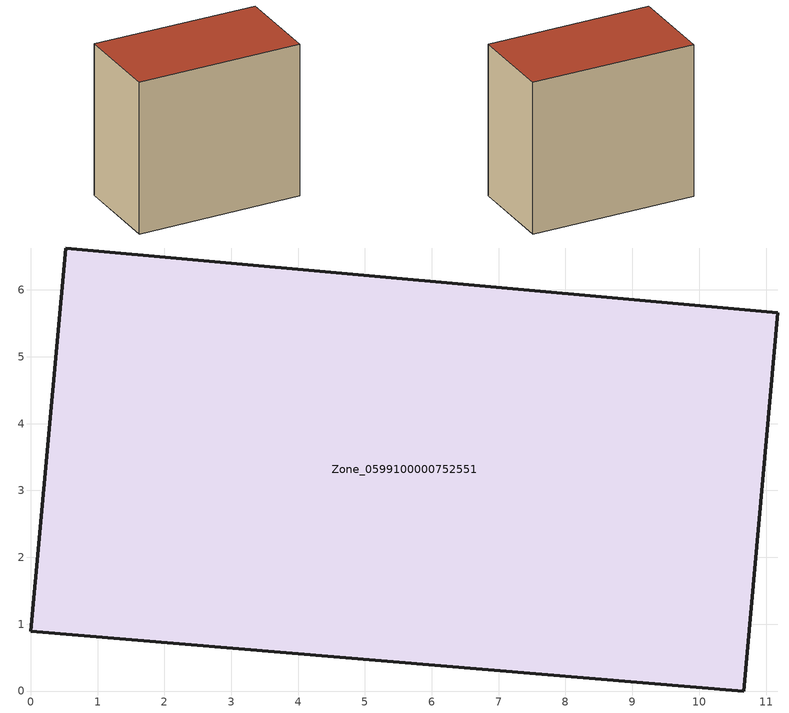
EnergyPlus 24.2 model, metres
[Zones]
Zone_0599100000752551
 floor ground (C_G): 0.52,6.63 11.18,5.66 10.67,0 0,0.89 z0
 wall outside (C_F): 11.18,5.66 0.52,6.63 0,0.89 10.67,0 11.18,5.66 z0:10.02
 roof outside (C_R): 0,0.89 10.67,0 11.18,5.66 0.52,6.63 z10.02
[BUILDING]
Pand.0599100000752551: North Axis=0; Terrain=City; Loads Convergence Tolerance Value=0.04; Temperature Convergence Tolerance Value=0.4; Solar Distribution=FullExterior; Maximum Number of Warmup Days=25; Minimum Number of Warmup Days=1
[Site:Location]
Rotterdam.The.Hague.AP_ZH_NLD Design_Conditions: Latitude=51.96; Longitude=4.45; Time Zone=1; Elevation=-4.5
[SITE:GROUNDTEMPERATURE:BUILDINGSURFACE]
18, 18, 18, 18, 18, 18, 18, 18, 18, 18, 18, 18
[MATERIAL] Thermal Absorptance=0.9; Solar Absorptance=0.7; Visible Absorptance=0.7
Name | Roughness | Thickness | Conductivity | Density | Specific Heat
G.TC.2006-2014 | MediumSmooth | 0.15 | 0.06 | 540 | 1210
F.TC.2006-2014 | Rough | 0.3 | 0.12 | 1920 | 840
R.TC.2006-2014 | MediumRough | 0.2 | 0.08 | 1500 | 1000
[CONSTRUCTION]
C_G: G.TC.2006-2014
C_F: F.TC.2006-2014
C_R: R.TC.2006-2014
[ZONE]
Zone_0599100000752551: Type=1; Multiplier=1; Ceiling Height=Autocalculate; Volume=Autocalculate; Floor Area=autocalculate; Part of Total Floor Area=Yes
[ZONEINFILTRATION:DESIGNFLOWRATE]
Infil_Zone_0599100000752551: Zone or ZoneList or Space or SpaceList=Zone_0599100000752551; Schedule=AlwaysOn; Design Flow Rate Calculation Method=Flow/Area; Flow Rate per Floor Area=0.0015; Constant Term Coefficient=1; Temperature Term Coefficient=0; Velocity Term Coefficient=0; Velocity Squared Term Coefficient=0
[HVACTEMPLATE:ZONE:IDEALLOADSAIRSYSTEM]
Zone_0599100000752551: Maximum Heating Supply Air Temperature=50; Minimum Cooling Supply Air Temperature=13; Maximum Heating Supply Air Humidity Ratio=0.0156; Minimum Cooling Supply Air Humidity Ratio=0.0077; Heating Limit=NoLimit; Cooling Limit=NoLimit; Dehumidification Control Type=ConstantSensibleHeatRatio; Cooling Sensible Heat Ratio=0.7; Dehumidification Setpoint=60; Humidification Control Type=None; Humidification Setpoint=30; Outdoor Air Method=None; Outdoor Air Flow Rate per Person=0.00944; Outdoor Air Flow Rate per Zone Floor Area=0; Outdoor Air Flow Rate per Zone=0; Demand Controlled Ventilation Type=None; Outdoor Air Economizer Type=NoEconomizer; Heat Recovery Type=None; Sensible Heat Recovery Effectiveness=0.7; Latent Heat Recovery Effectiveness=0.65
[ZONECONTROL:THERMOSTAT]
ThermostatControl_Zone_0599100000752551: Zone or ZoneList=Zone_0599100000752551; Control Type Schedule=DualSetpointControlType; Control 1=Thermostat_Zone_0599100000752551; Temperature Difference Between Cutout And Setpoint=0
[THERMOSTATSETPOINT:DUALSETPOINT]
Thermostat_Zone_0599100000752551: Heating Setpoint Temperature Schedule=HeatingSetpoint_Zone_0599100000752551; Cooling Setpoint Temperature Schedule=CoolingSetpoint_Zone_0599100000752551
[SCHEDULE:COMPACT]
HeatingSetpoint_Zone_0599100000752551: Through: 12/31, For: AllDays, Until: 24:00, 21
CoolingSetpoint_Zone_0599100000752551: Through: 12/31, For: AllDays, Until: 24:00, 24
DualSetpointControlType: Through: 12/31, For: AllDays, Until: 24:00, 4
AlwaysOn: Through: 12/31, For: AllDays, Until: 24:00, 1
